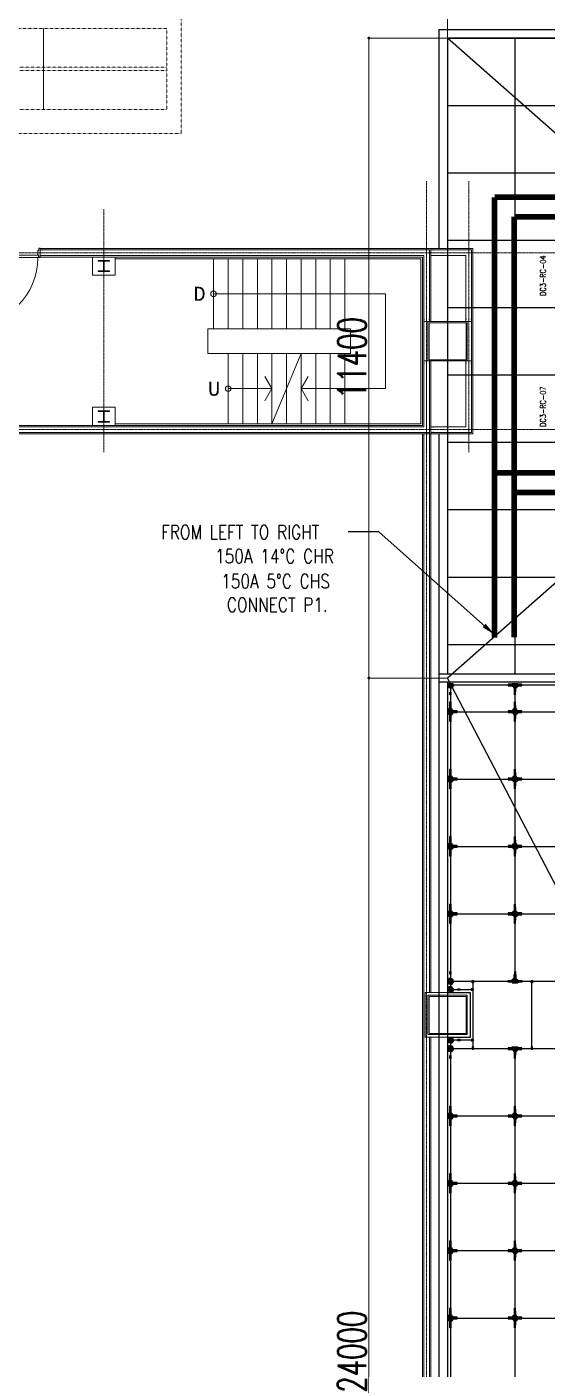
# Model space of a CAD drawing. Extents: x 225000 to 2157367, y 208400 to 840900.
# Drawn here: x 491429 to 500699, y 398891 to 422802 of the extents above; entities that cross this region are included whole.
import ezdxf
from ezdxf.enums import TextEntityAlignment as Align

# ---------------------------------------------------------------- set-up
doc = ezdxf.new("R2010")
doc.units = 0
doc.header["$LTSCALE"] = 10
for name, pattern in [('Data Center Layout_L20$0$CENTER', [2, 1.25, -0.25, 0.25, -0.25]), ('Data Center Layout_L20$0$DOTK1', [0.1, 0.05, -0.05]), ('XFDC20$0$CENTERX2', [4, 2.5, -0.5, 0.5, -0.5]), ('XFDC20$0$HIDDEN2', [0.1875, 0.125, -0.0625])]:
    doc.linetypes.add(name, pattern=pattern)
for name, color, linetype, lineweight in [('Data Center Layout_L20$0$ARC', 252, 'Continuous', 0), ('Data Center Layout_L20$0$K-SIN', 252, 'Data Center Layout_L20$0$CENTER', 9), ('Data Center Layout_L20$0$STEEL1', 252, 'Continuous', 0), ('Data Center Layout_L20$0$SUGATA3', 252, 'Continuous', 0)]:
    doc.layers.add(name, color=color, linetype=linetype, lineweight=lineweight)
for name, color, linetype in [('Data Center Layout_L20$0$MACHINE-DIM', 252, 'Continuous'), ('XFDC20$0$A-C-2800 (PH1)', 191, 'Continuous'), ('XFDC20$0$A-C-2800 (PH2)', 195, 'XFDC20$0$HIDDEN2'), ('XFDC20$0$AC-S', 150, 'Continuous'), ('XFM2P20L-DC$0$M-DUCT-TEXT', 4, 'Continuous'), ('XFM2P20L-DC$0$M-DUCT-TEXT-Line', 3, 'Continuous'), ('XFM2P20L-DC$0$M-PIPE-CHWR13', 94, 'Continuous'), ('XFM2P20L-DC$0$M-PIPE-CHWS5', 144, 'Continuous'), ('XFM2Q20-DC$0$M-EQ-TEXT', 3, 'Continuous')]:
    doc.layers.add(name, color=color, linetype=linetype)
for name, color, linetype, plot in [('XFDC20$0$A-Area (PH1)', 170, 'Continuous', False), ('XFDC20$0$A-Area (PH2)', 170, 'Continuous', False), ('XFDC20$0$A-C-Point', 9, 'Continuous', False), ('XFDC20$0$A-C-Point Other', 15, 'Continuous', False)]:
    doc.layers.add(name, color=color, linetype=linetype, plot=plot)
doc.styles.add('Data Center Layout_L20$0$ATS', font='monotxt', dxfattribs={"bigfont": 'BIGFONT'})
doc.styles.add('Data Center Layout_L20$0$型式1', font='simplex.shx', dxfattribs={"width": 0.68, "bigfont": 'chineset.shx'})
doc.styles.add('XFM2P20L-DC$0$aa-txt', font='simplex.shx', dxfattribs={"width": 0.8, "bigfont": 'CHINA.shx'})
doc.styles.add('XFM2Q20-DC$0$XFL10-HVAC-EQ-L194205$0$M-TXT', font='simplex.shx', dxfattribs={"width": 0.8, "bigfont": 'chineset.shx'})
doc.dimstyles.new('Data Center Layout_L20$0$DIM-50-00', dxfattribs={"dimscale": 0, "dimtxt": 150, "dimasz": 50, "dimexe": 0, "dimexo": 0.1, "dimgap": 50, "dimtad": 1, "dimdec": 1, "dimdsep": 46, "dimtxsty": 'Data Center Layout_L20$0$型式1', "dimblk": 'Data Center Layout_L20$0$_Dot', "dimcen": 0, "dimclrd": 256, "dimclre": 256, "dimclrt": 256, "dimadec": 0, "dimazin": 0, "dimtfac": 0.8, "dimtdec": 1, "dimtmove": 2, "dimatfit": 3, "dimldrblk": 'Data Center Layout_L20$0$_ArchTick', "dimfxl": 1, "dimtolj": 1, "dimlwd": 13, "dimlwe": 9, "dimarcsym": 0})
doc.dimstyles.new('XFM2P20L-DC$0$adim-100', dxfattribs={"dimscale": 100, "dimtxt": 0.25, "dimasz": 2.5, "dimexe": 0.1, "dimexo": 0.5, "dimgap": 0.15, "dimtad": 0, "dimdec": 4, "dimdsep": 46, "dimtxsty": 'XFM2P20L-DC$0$aa-txt', "dimcen": 2.5, "dimclrd": 256, "dimclre": 256, "dimclrt": 256, "dimadec": 0, "dimazin": 0, "dimtfac": 1, "dimtdec": 4, "dimtmove": 0, "dimatfit": 3, "dimfxl": 1, "dimtolj": 1, "dimtzin": 0, "dimarcsym": 0})

# ---------------------------------------------------------------- blocks, each defined once
blk = doc.blocks.new('Data Center Layout_L20$0$_Dot')
at = {"layer": 'Data Center Layout_L20$0$MACHINE-DIM', "color": 0, "lineweight": -2}
blk.add_line((-0.5, 0), (-1, 0), dxfattribs=at)
at = {"layer": 'Data Center Layout_L20$0$MACHINE-DIM', "color": 0, "const_width": 0.5}
blk.add_lwpolyline([(-0.25, 0, 1), (0.25, 0, 1)], format="xyb", close=True, dxfattribs=at)
blk = doc.blocks.new('*D112')
at = {"layer": 'Data Center Layout_L20$0$STEEL1', "lineweight": 9, "transparency": 16777216}
for p, q in [((498926, 222602), (498926, 224619)), ((511826, 222602), (511826, 224619))]:
    blk.add_line(p, q, dxfattribs=at)
at = {"layer": 'Data Center Layout_L20$0$STEEL1', "lineweight": 13, "transparency": 16777216}
blk.add_line((511776, 224619), (498976, 224619), dxfattribs=at)
at = {"layer": 'DEFPOINTS', "color": 0, "transparency": 16777216}
for p in [(498926, 224619), (498926, 222602), (511826, 222602)]:
    blk.add_point(p, dxfattribs=at)
at = {"layer": 'Data Center Layout_L20$0$STEEL1', "lineweight": 13, "transparency": 16777216, "xscale": 50, "yscale": 50, "zscale": 50, "rotation": 180}
blk.add_blockref('Data Center Layout_L20$0$_Dot', (498926, 224619), dxfattribs=at)
at = {"layer": 'Data Center Layout_L20$0$STEEL1', "lineweight": 13, "transparency": 16777216, "xscale": 50, "yscale": 50, "zscale": 50}
blk.add_blockref('Data Center Layout_L20$0$_Dot', (511826, 224619), dxfattribs=at)
at = {"layer": 'Data Center Layout_L20$0$STEEL1', "transparency": 16777216, "insert": (505376, 224919), "char_height": 500, "attachment_point": 5, "style": 'Data Center Layout_L20$0$型式1'}
blk.add_mtext('\\A1;12900', dxfattribs=at)
blk = doc.blocks.new('Data Center Layout_L20$0$_ArchTick')
at = {"layer": 'Data Center Layout_L20$0$MACHINE-DIM', "color": 0, "const_width": 0.15}
blk.add_lwpolyline([(-0.5, -0.5), (0.5, 0.5)], dxfattribs=at)
blk = doc.blocks.new('*D113')
at = {"layer": 'Data Center Layout_L20$0$STEEL1', "lineweight": 9, "transparency": 16777216}
for p, q in [((498925, 222602), (497522, 222602)), ((498925, 211202), (497522, 211202))]:
    blk.add_line(p, q, dxfattribs=at)
at = {"layer": 'Data Center Layout_L20$0$STEEL1', "lineweight": 13, "transparency": 16777216}
blk.add_line((497522, 222552), (497522, 211252), dxfattribs=at)
at = {"layer": 'DEFPOINTS', "color": 0, "transparency": 16777216}
for p in [(498926, 222602), (497522, 211202), (498926, 211202)]:
    blk.add_point(p, dxfattribs=at)
at = {"layer": 'Data Center Layout_L20$0$STEEL1', "lineweight": 13, "transparency": 16777216, "xscale": 50, "yscale": 50, "zscale": 50}
for p, rotation in [((497522, 222602), 90), ((497522, 211202), 270)]:
    blk.add_blockref('Data Center Layout_L20$0$_Dot', p, dxfattribs=dict(at, rotation=rotation))
at = {"layer": 'Data Center Layout_L20$0$STEEL1', "transparency": 16777216, "insert": (497222, 216902), "char_height": 500, "attachment_point": 5, "rotation": 90, "style": 'Data Center Layout_L20$0$型式1'}
blk.add_mtext('\\A1;11400', dxfattribs=at)
blk = doc.blocks.new('*D114')
at = {"layer": 'Data Center Layout_L20$0$STEEL1', "lineweight": 9, "transparency": 16777216}
for p, q in [((498925, 211202), (497522, 211202)), ((498925, 187202), (497522, 187202))]:
    blk.add_line(p, q, dxfattribs=at)
at = {"layer": 'Data Center Layout_L20$0$STEEL1', "lineweight": 13, "transparency": 16777216}
blk.add_line((497522, 211152), (497522, 187252), dxfattribs=at)
at = {"layer": 'DEFPOINTS', "color": 0, "transparency": 16777216}
for p in [(498926, 211202), (497522, 187202), (498926, 187202)]:
    blk.add_point(p, dxfattribs=at)
at = {"layer": 'Data Center Layout_L20$0$STEEL1', "lineweight": 13, "transparency": 16777216, "xscale": 50, "yscale": 50, "zscale": 50}
for p, rotation in [((497522, 211202), 90), ((497522, 187202), 270)]:
    blk.add_blockref('Data Center Layout_L20$0$_Dot', p, dxfattribs=dict(at, rotation=rotation))
at = {"layer": 'Data Center Layout_L20$0$STEEL1', "transparency": 16777216, "insert": (497222, 199202), "char_height": 500, "attachment_point": 5, "rotation": 90, "style": 'Data Center Layout_L20$0$型式1'}
blk.add_mtext('\\A1;24000', dxfattribs=at)
blk = doc.blocks.new('XFDC20$0$Ceil-J十')
for p, q in [((-53, 11), (-53, 12)), ((-45, 12), (-52, 12)), ((-44, 10), (-52, 10)), ((-44, 10), (-52, 10)), ((-50, 0), (-50, 28)), ((-28, 28), (-50, 28)), ((-27, 27), (-50, 27)), ((-48, 9), (-50, 9)), ((-46, 4), (-50, 4)), ((-50, 0), (-50, -28)), ((-48, 0), (-48, 9)), ((-48, 0), (-48, -9)), ((-46, 0), (-46, 10)), ((-46, 8), (-21, 8)), ((-21, 2), (-46, 2)), ((-46, 0), (-46, -10)), ((-44, 10), (-44, 11)), ((-44, 10), (-18, 10)), ((-40, 8), (-40, 10)), ((-40, 0), (-40, 2)), ((-40, 0), (-40, -2)), ((0, 50), (-28, 50)), ((-28, 28), (-28, 50)), ((-27, 27), (-27, 50)), ((-20, 8), (-20, 10)), ((-19, 4), (-19, 6)), ((-11, 53), (-12, 53)), ((-12, 45), (-12, 52)), ((-10, 44), (-11, 44)), ((-10, 44), (-10, 52)), ((0, 46), (-10, 46)), ((-10, 44), (-10, 18)), ((-8, 40), (-10, 40)), ((-8, 20), (-10, 20)), ((-9, 48), (-9, 50)), ((0, 48), (-9, 48)), ((-8, 46), (-8, 21)), ((-4, 19), (-6, 19)), ((-4, 46), (-4, 50)), ((-2, 21), (-2, 46)), ((0, 40), (-2, 40)), ((0, 50), (28, 50)), ((0, 48), (9, 48)), ((0, 46), (10, 46)), ((0, 40), (2, 40)), ((2, 21), (2, 46)), ((4, 46), (4, 50)), ((4, 19), (6, 19)), ((8, 46), (8, 21)), ((8, 40), (10, 40)), ((8, 20), (10, 20)), ((9, 48), (9, 50)), ((10, 44), (10, 52)), ((10, 44), (10, 18)), ((10, 44), (11, 44)), ((11, 53), (12, 53)), ((12, 45), (12, 52)), ((44, 10), (18, 10)), ((19, 4), (19, 6)), ((20, 8), (20, 10)), ((46, 8), (21, 8)), ((21, 2), (46, 2)), ((27, 27), (27, 50)), ((27, 27), (50, 27)), ((28, 28), (28, 50)), ((28, 28), (50, 28)), ((29, 28), (38, 28)), ((40, 8), (40, 10)), ((40, 0), (40, 2)), ((40, 0), (40, -2)), ((44, 10), (44, 11)), ((44, 10), (52, 10)), ((45, 12), (52, 12)), ((46, 0), (46, 10)), ((46, 4), (50, 4)), ((46, 0), (46, -10)), ((48, 0), (48, 9)), ((48, 9), (50, 9)), ((48, 0), (48, -9)), ((50, 0), (50, 28)), ((50, 0), (50, -28)), ((53, 11), (53, 12)), ((-53, -11), (-53, -12)), ((-44, -10), (-52, -10)), ((-45, -12), (-52, -12)), ((-46, -4), (-50, -4)), ((-48, -9), (-50, -9)), ((-27, -27), (-50, -27)), ((-28, -28), (-50, -28)), ((-21, -2), (-46, -2)), ((-46, -8), (-21, -8)), ((-44, -10), (-18, -10)), ((-44, -10), (-44, -11)), ((-40, -8), (-40, -10)), ((-28, -28), (-28, -50)), ((0, -50), (-28, -50)), ((-27, -27), (-27, -50)), ((-20, -8), (-20, -10)), ((-19, -4), (-19, -6)), ((-12, -45), (-12, -52)), ((-11, -53), (-12, -53)), ((-10, -44), (-11, -44)), ((-10, -44), (-10, -18)), ((-8, -20), (-10, -20)), ((-8, -40), (-10, -40)), ((-10, -44), (-10, -52)), ((0, -46), (-10, -46)), ((0, -48), (-9, -48)), ((-9, -48), (-9, -50)), ((-8, -46), (-8, -21)), ((-4, -19), (-6, -19)), ((-4, -46), (-4, -50)), ((-2, -21), (-2, -46)), ((0, -40), (-2, -40)), ((0, -40), (2, -40)), ((0, -46), (10, -46)), ((0, -48), (9, -48)), ((0, -50), (28, -50)), ((2, -21), (2, -46)), ((4, -19), (6, -19)), ((4, -46), (4, -50)), ((8, -20), (10, -20)), ((8, -46), (8, -21)), ((8, -40), (10, -40)), ((9, -48), (9, -50)), ((10, -44), (10, -18)), ((10, -44), (10, -52)), ((10, -44), (11, -44)), ((11, -53), (12, -53)), ((12, -45), (12, -52)), ((14, -2), (14, -2)), ((44, -10), (18, -10)), ((19, -4), (19, -6)), ((20, -8), (20, -10)), ((21, -2), (46, -2)), ((46, -8), (21, -8)), ((27, -27), (50, -27)), ((27, -27), (27, -50)), ((28, -28), (28, -50)), ((28, -28), (50, -28)), ((40, -8), (40, -10)), ((44, -10), (52, -10)), ((44, -10), (44, -11)), ((45, -12), (52, -12)), ((46, -4), (50, -4)), ((48, -9), (50, -9)), ((53, -11), (53, -12))]:
    blk.add_line(p, q)
blk.add_circle((0, 0), 14)
for centre, radius, start, end in [((-52, 12), 0.5, 90, 180), ((-52, 11), 0.5, 180, 270), ((-45, 11), 1, 0, 90), ((-21, 6), 2.5, 0, 90), ((-21, 4), 2.5, 270, 0), ((-18, 13), 2.5, 270, 324.7056), ((0, 0), 20, 125.2944, 144.7056), ((-12, 52), 0.5, 90, 180), ((-11, 45), 1, 180, 270), ((-13, 18), 2.5, 305.2944, 0), ((-11, 52), 0.5, 0, 90), ((-6, 21), 2.5, 180, 270), ((-4, 21), 2.5, 270, 0), ((4, 21), 2.5, 180, 270), ((6, 21), 2.5, 270, 0), ((11, 52), 0.5, 90, 180), ((13, 18), 2.5, 180, 234.7056), ((11, 45), 1, 270, 0), ((12, 52), 0.5, 0, 90), ((0, 0), 20, 35.2944, 54.7056), ((18, 13), 2.5, 215.2944, 270), ((21, 6), 2.5, 90, 180), ((21, 4), 2.5, 180, 270), ((45, 11), 1, 90, 180), ((52, 12), 0.5, 0, 90), ((52, 11), 0.5, 270, 0), ((-52, -11), 0.5, 90, 180), ((-52, -12), 0.5, 180, 270), ((-45, -11), 1, 270, 0), ((-21, -4), 2.5, 0, 90), ((-21, -6), 2.5, 270, 0), ((-18, -13), 2.5, 35.2944, 90), ((0, 0), 20, 215.2944, 234.7056), ((-13, -18), 2.5, 0, 54.7056), ((-11, -45), 1, 90, 180), ((-12, -52), 0.5, 180, 270), ((-11, -52), 0.5, 270, 0), ((-6, -21), 2.5, 90, 180), ((-4, -21), 2.5, 0, 90), ((4, -21), 2.5, 90, 180), ((6, -21), 2.5, 0, 90), ((13, -18), 2.5, 125.2944, 180), ((11, -52), 0.5, 180, 270), ((11, -45), 1, 0, 90), ((0, 0), 20, 305.2944, 324.7056), ((12, -52), 0.5, 270, 0), ((18, -13), 2.5, 90, 144.7056), ((21, -4), 2.5, 90, 180), ((21, -6), 2.5, 180, 270), ((45, -11), 1, 180, 270), ((52, -11), 0.5, 0, 90), ((52, -12), 0.5, 270, 0)]:
    blk.add_arc(centre, radius, start, end)
blk = doc.blocks.new('XFDC20$0$Turnbuckle-POINT')
at = {"extrusion": (0, 1, 0)}
for p, q in [((-2.5, -1.1), (-2.5, 1.1)), ((2.5, 1.1), (-2.5, 1.1)), ((2.5, -1.1), (2.5, 1.1)), ((2.5, -1.1), (-2.5, -1.1))]:
    blk.add_line(p, q, dxfattribs=at)
at = {"color": 1, "linetype": 'XFDC20$0$HIDDEN2', "ltscale": 0.5, "extrusion": (0, 1, 0)}
for p, q in [((-2.2, -1.1), (-2.2, 1.1)), ((2.2, -1.1), (2.2, 1.1))]:
    blk.add_line(p, q, dxfattribs=at)
blk.add_circle((0, 0), 0.476)
blk = doc.blocks.new('XFDC20$0$A-C-Support (24x24x6t)')
for p, q in [((-2.8, 1.5), (-12, 1.5)), ((-12, 1.5), (-12, -1.5)), ((1.5, 12), (-1.5, 12)), ((-1.5, 12), (-1.5, 2.8)), ((1.5, 2.8), (1.5, 12)), ((12, 1.5), (2.8, 1.5)), ((12, -1.5), (12, 1.5)), ((-12, -1.5), (-2.8, -1.5)), ((-1.5, -2.8), (-1.5, -12)), ((-1.5, -12), (1.5, -12)), ((1.5, -12), (1.5, -2.8)), ((2.8, -1.5), (12, -1.5))]:
    blk.add_line(p, q)
at = {"color": 9, "linetype": 'XFDC20$0$CENTERX2', "ltscale": 0.01}
for p, q in [((5, 0), (-5, 0)), ((0, 5), (0, -5))]:
    blk.add_line(p, q, dxfattribs=at)
for centre, radius in [((-10, 0), 0.652), ((-7, 0), 0.652), ((0, 0), 1.63), ((0, 10), 0.652), ((0, 7), 0.652), ((7, 0), 0.652), ((10, 0), 0.652), ((0, -7), 0.652), ((0, -10), 0.652)]:
    blk.add_circle(centre, radius)
for centre, start, end in [((-2.8, 2.8), 270, 360), ((2.8, 2.8), 180, 270), ((-2.8, -2.8), 0, 90), ((2.8, -2.8), 90, 180)]:
    blk.add_arc(centre, 1.25, start, end)
blk = doc.blocks.new('XFDC20$0$Ceil-JL')
for p, q in [((-53, 11), (-53, 12)), ((-45, 12), (-52, 12)), ((-44, 10), (-52, 10)), ((-50, 0), (-50, 28)), ((-28, 28), (-50, 28)), ((-27, 27), (-50, 27)), ((-48, 9), (-50, 9)), ((-46, 4), (-50, 4)), ((-50, 0), (-50, -28)), ((-48, 0), (-48, 9)), ((-48, 0), (-48, -9)), ((-46, 0), (-46, 10)), ((-46, 8), (-21, 8)), ((-21, 2), (-46, 2)), ((-46, 0), (-46, -10)), ((-44, 10), (-44, 11)), ((-44, 10), (-18, 10)), ((-40, 8), (-40, 10)), ((-40, 0), (-40, 2)), ((-40, 0), (-40, -2)), ((0, 50), (-28, 50)), ((-28, 28), (-28, 50)), ((-27, 27), (-27, 50)), ((-20, 8), (-20, 10)), ((-19, 4), (-19, 6)), ((-11, 53), (-12, 53)), ((-12, 45), (-12, 52)), ((-10, 44), (-11, 44)), ((-10, 44), (-10, 52)), ((0, 46), (-10, 46)), ((-10, 44), (-10, 18)), ((-8, 40), (-10, 40)), ((-8, 20), (-10, 20)), ((-9, 48), (-9, 50)), ((0, 48), (-9, 48)), ((-8, 46), (-8, 21)), ((-4, 19), (-6, 19)), ((-4, 46), (-4, 50)), ((-2, 21), (-2, 46)), ((0, 40), (-2, 40)), ((0, 50), (28, 50)), ((0, 48), (9, 48)), ((0, 46), (10, 46)), ((0, 40), (2, 40)), ((2, 21), (2, 46)), ((4, 46), (4, 50)), ((4, 19), (6, 19)), ((8, 46), (8, 21)), ((8, 40), (10, 40)), ((8, 20), (10, 20)), ((8, -5), (8, 10)), ((9, 48), (9, 50)), ((10, 44), (10, 52)), ((10, 44), (10, -10)), ((10, 44), (11, 44)), ((11, 53), (12, 53)), ((12, 45), (12, 52)), ((27, -27), (27, 50)), ((28, -28), (28, 50)), ((-53, -11), (-53, -12)), ((-44, -10), (-52, -10)), ((-45, -12), (-52, -12)), ((-46, -4), (-50, -4)), ((-48, -9), (-50, -9)), ((-50, -27), (27, -27)), ((-50, -28), (28, -28)), ((-21, -2), (-46, -2)), ((-46, -8), (-21, -8)), ((-44, -10), (10, -10)), ((-44, -10), (-44, -11)), ((-40, -8), (-40, -10)), ((-20, -8), (-20, -10)), ((-19, -4), (-19, -6)), ((6, -8), (-10, -8))]:
    blk.add_line(p, q)
for centre, radius, start, end in [((-52, 12), 0.5, 90, 180), ((-52, 11), 0.5, 180, 270), ((-45, 11), 1, 0, 90), ((-21, 6), 2.5, 0, 90), ((-21, 4), 2.5, 270, 0), ((-18, 13), 2.5, 270, 324.7056), ((0, 0), 20, 125.2944, 144.7056), ((0, 0), 14, 64.2285, 205.7715), ((-12, 52), 0.5, 90, 180), ((-11, 45), 1, 180, 270), ((-13, 18), 2.5, 305.2944, 0), ((-11, 52), 0.5, 0, 90), ((-6, 21), 2.5, 180, 270), ((-4, 21), 2.5, 270, 0), ((4, 21), 2.5, 180, 270), ((6, 21), 2.5, 270, 0), ((5, 10), 2.5, 0, 64.2285), ((11, 52), 0.5, 90, 180), ((11, 45), 1, 270, 0), ((12, 52), 0.5, 0, 90), ((-52, -11), 0.5, 90, 180), ((-52, -12), 0.5, 180, 270), ((-45, -11), 1, 270, 0), ((-21, -4), 2.5, 0, 90), ((-21, -6), 2.5, 270, 0), ((-10, -5), 2.5, 205.7715, 270), ((5, -5), 2.5, 295.7715, 0)]:
    blk.add_arc(centre, radius, start, end)
blk = doc.blocks.new('XFDC20$0$Ceil-JT')
for p, q in [((-53, 11), (-53, 12)), ((-45, 12), (-52, 12)), ((-44, 10), (-52, 10)), ((-50, 0), (-50, 28)), ((-28, 28), (-50, 28)), ((-27, 27), (-50, 27)), ((-48, 9), (-50, 9)), ((-46, 4), (-50, 4)), ((-50, 0), (-50, -28)), ((-48, 0), (-48, 9)), ((-48, 0), (-48, -9)), ((-46, 0), (-46, 10)), ((-46, 8), (-21, 8)), ((-21, 2), (-46, 2)), ((-46, 0), (-46, -10)), ((-44, 10), (-44, 11)), ((-44, 10), (-18, 10)), ((-40, 8), (-40, 10)), ((-40, 0), (-40, 2)), ((-40, 0), (-40, -2)), ((0, 50), (-28, 50)), ((-28, 28), (-28, 50)), ((-27, 27), (-27, 50)), ((-20, 8), (-20, 10)), ((-19, 4), (-19, 6)), ((-11, 53), (-12, 53)), ((-12, 45), (-12, 52)), ((-10, 44), (-11, 44)), ((-10, 44), (-10, 52)), ((0, 46), (-10, 46)), ((-10, 44), (-10, 18)), ((-8, 40), (-10, 40)), ((-8, 20), (-10, 20)), ((-9, 48), (-9, 50)), ((0, 48), (-9, 48)), ((-8, 46), (-8, 21)), ((-4, 19), (-6, 19)), ((-4, 46), (-4, 50)), ((-2, 21), (-2, 46)), ((0, 40), (-2, 40)), ((0, 50), (28, 50)), ((0, 48), (9, 48)), ((0, 46), (10, 46)), ((0, 40), (2, 40)), ((2, 21), (2, 46)), ((4, 46), (4, 50)), ((4, 19), (6, 19)), ((8, 46), (8, 21)), ((8, 40), (10, 40)), ((8, 20), (10, 20)), ((9, 48), (9, 50)), ((10, 44), (10, 52)), ((10, 44), (10, 18)), ((10, 44), (11, 44)), ((11, 53), (12, 53)), ((12, 45), (12, 52)), ((44, 10), (18, 10)), ((19, 4), (19, 6)), ((20, 8), (20, 10)), ((46, 8), (21, 8)), ((21, 2), (46, 2)), ((27, 27), (27, 50)), ((27, 27), (50, 27)), ((28, 28), (28, 50)), ((28, 28), (50, 28)), ((40, 8), (40, 10)), ((40, 0), (40, 2)), ((40, 0), (40, -2)), ((44, 10), (44, 11)), ((44, 10), (52, 10)), ((44, 10), (52, 10)), ((45, 12), (52, 12)), ((46, 0), (46, 10)), ((46, 4), (50, 4)), ((46, 0), (46, -10)), ((48, 0), (48, 9)), ((48, 9), (50, 9)), ((48, 0), (48, -9)), ((50, 0), (50, 28)), ((50, 0), (50, -28)), ((53, 11), (53, 12)), ((-53, -11), (-53, -12)), ((-44, -10), (-52, -10)), ((-45, -12), (-52, -12)), ((-46, -4), (-50, -4)), ((-48, -9), (-50, -9)), ((-50, -27), (50, -27)), ((-50, -28), (50, -28)), ((-21, -2), (-46, -2)), ((-46, -8), (-21, -8)), ((-44, -10), (-18, -10)), ((-44, -10), (-44, -11)), ((-40, -8), (-40, -10)), ((-20, -8), (-20, -10)), ((-19, -4), (-19, -6)), ((44, -10), (-18, -10)), ((10, -8), (-10, -8)), ((19, -4), (19, -6)), ((20, -8), (20, -10)), ((21, -2), (46, -2)), ((46, -8), (21, -8)), ((40, -8), (40, -10)), ((44, -10), (52, -10)), ((44, -10), (44, -11)), ((45, -12), (52, -12)), ((46, -4), (50, -4)), ((48, -9), (50, -9)), ((53, -11), (53, -12))]:
    blk.add_line(p, q)
for centre, radius, start, end in [((-52, 12), 0.5, 90, 180), ((-52, 11), 0.5, 180, 270), ((-45, 11), 1, 0, 90), ((-21, 6), 2.5, 0, 90), ((-21, 4), 2.5, 270, 0), ((-18, 13), 2.5, 270, 324.7056), ((0, 0), 20, 125.2944, 144.7056), ((0, 0), 14, 334.2285, 205.7715), ((-12, 52), 0.5, 90, 180), ((-11, 45), 1, 180, 270), ((-13, 18), 2.5, 305.2944, 0), ((-11, 52), 0.5, 0, 90), ((-6, 21), 2.5, 180, 270), ((-4, 21), 2.5, 270, 0), ((4, 21), 2.5, 180, 270), ((6, 21), 2.5, 270, 0), ((11, 52), 0.5, 90, 180), ((13, 18), 2.5, 180, 234.7056), ((11, 45), 1, 270, 0), ((12, 52), 0.5, 0, 90), ((0, 0), 20, 35.2944, 54.7056), ((18, 13), 2.5, 215.2944, 270), ((21, 6), 2.5, 90, 180), ((21, 4), 2.5, 180, 270), ((45, 11), 1, 90, 180), ((52, 12), 0.5, 0, 90), ((52, 11), 0.5, 270, 0), ((-52, -11), 0.5, 90, 180), ((-52, -12), 0.5, 180, 270), ((-45, -11), 1, 270, 0), ((-21, -4), 2.5, 0, 90), ((-21, -6), 2.5, 270, 0), ((-10, -5), 2.5, 205.7715, 270), ((10, -5), 2.5, 270, 334.2285), ((21, -4), 2.5, 90, 180), ((21, -6), 2.5, 180, 270), ((45, -11), 1, 180, 270), ((52, -11), 0.5, 0, 90), ((52, -12), 0.5, 270, 0)]:
    blk.add_arc(centre, radius, start, end)
blk = doc.blocks.new('XFDC20$0$A-C-Support-T (24x24x6t)')
for p, q in [((-2.8, 1.5), (-12, 1.5)), ((-12, 1.5), (-12, -1.5)), ((1.5, 12), (-1.5, 12)), ((-1.5, 12), (-1.5, 2.8)), ((1.5, -12), (1.5, 12)), ((-12, -1.5), (-2.8, -1.5)), ((-1.5, -2.8), (-1.5, -12)), ((-1.5, -12), (1.5, -12))]:
    blk.add_line(p, q)
at = {"color": 9, "linetype": 'XFDC20$0$CENTERX2', "ltscale": 0.01}
for p, q in [((-5, 0), (0, 0)), ((0, 5), (0, -5))]:
    blk.add_line(p, q, dxfattribs=at)
for centre in [(-10, 0), (-7, 0), (0, 10), (0, 7), (0, -7), (0, -10)]:
    blk.add_circle(centre, 0.652)
for centre, start, end in [((-2.8, 2.8), 270, 0), ((-2.8, -2.8), 0, 90)]:
    blk.add_arc(centre, 1.25, start, end)
blk = doc.blocks.new('XFDC20$0$Ceil-Jc')
blk.add_lwpolyline([(-1.25, -2.9), (1.25, -2.9), (1.25, 1.2), (-1.25, 1.2)], close=True)
blk = doc.blocks.new('XFDC20')
at = {"layer": 'XFDC20$0$A-Area (PH1)'}
blk.add_lwpolyline([(511426, 187202), (511426, 195002), (511826, 195002), (511826, 211127), (498926, 211127), (498926, 205602), (499326, 205602), (499326, 204802), (498926, 204802), (498926, 196274), (500498, 196274), (500498, 193502), (499376, 193502), (499376, 192752)], dxfattribs=at)
at = {"layer": 'XFDC20$0$A-Area (PH2)'}
blk.add_lwpolyline([(511826, 222602), (498926, 222602), (498926, 211277), (511826, 211277)], close=True, dxfattribs=at)
at = {"layer": 'XFDC20$0$A-C-2800 (PH1)', "ltscale": 0.3}
for p, q in [((498926, 222602), (511826, 222602)), ((511776, 211077), (498976, 211077)), ((498976, 211077), (498976, 205652)), ((500126, 205802), (500126, 211077)), ((498976, 210602), (511776, 210602)), ((498976, 209402), (511776, 209402)), ((498976, 208202), (511776, 208202)), ((498976, 207002), (511776, 207002)), ((498976, 205802), (511776, 205802)), ((498976, 205652), (499376, 205652)), ((499376, 205802), (499376, 204602)), ((500426, 204602), (500426, 205802)), ((499376, 204752), (498976, 204752)), ((498976, 204752), (498976, 196324)), ((498976, 204602), (511776, 204602)), ((500126, 196324), (500126, 204602)), ((498976, 203402), (511776, 203402)), ((498976, 202202), (511776, 202202)), ((498976, 201002), (511776, 201002)), ((498976, 199802), (511776, 199802))]:
    blk.add_line(p, q, dxfattribs=at)
at = {"layer": 'XFDC20$0$A-C-2800 (PH2)', "ltscale": 0.3}
for p, q in [((500126, 211277), (500126, 222602)), ((498926, 221402), (511826, 221402)), ((498926, 220202), (511826, 220202)), ((498926, 219002), (511826, 219002)), ((498926, 217802), (511826, 217802)), ((498926, 216602), (511826, 216602)), ((498926, 215402), (511826, 215402)), ((498926, 214202), (511826, 214202)), ((498926, 213002), (511826, 213002)), ((498926, 211802), (511826, 211802))]:
    blk.add_line(p, q, dxfattribs=at)
at = {"layer": 'XFDC20$0$A-C-Point', "yscale": 10, "zscale": 10}
for p, xscale, rotation in [((498976, 210927), -10, 90), ((500126, 210927), -10, 90), ((498976, 210752, 0), -10, 90), ((500126, 210752), -10, 90), ((498976, 210452), -10, 90), ((500126, 210452), -10, 90), ((498976, 209552, 0), -10, 90), ((500126, 209552), -10, 90), ((498976, 209252), -10, 90), ((500126, 209252), -10, 90), ((498976, 208352, 0), -10, 90), ((500126, 208352), -10, 90), ((498976, 208052), -10, 90), ((500126, 208052), -10, 90), ((498976, 207152, 0), -10, 90), ((500126, 207152), -10, 90), ((498976, 206852), -10, 90), ((500126, 206852), -10, 90), ((498976, 205952, 0), -10, 90), ((500126, 205952), 10, 90.00000000000001), ((499126, 205652), -10, 180), ((499126, 204752), -10, 180), ((498976, 204452), -10, 90), ((500126, 204452), -10, 90), ((498976, 203552, 0), -10, 90), ((500126, 203552), -10, 90), ((498976, 203252), -10, 90), ((500126, 203252), -10, 90), ((498976, 202352, 0), -10, 90), ((500126, 202352), -10, 90), ((498976, 202052), -10, 90), ((500126, 202052), -10, 90), ((498976, 201152, 0), -10, 90), ((500126, 201152), -10, 90), ((498976, 200852), -10, 90), ((500126, 200852), -10, 90), ((498976, 199952, 0), -10, 90), ((500126, 199952), -10, 90), ((498976, 199652), -10, 90), ((500126, 199652), -10, 90)]:
    blk.add_blockref('XFDC20$0$Turnbuckle-POINT', p, dxfattribs=dict(at, xscale=xscale, rotation=rotation))
at = {"layer": 'XFDC20$0$A-C-Point Other', "xscale": -1}
for name, p, rotation in [('XFDC20$0$Ceil-JL', (498976, 211077), 270), ('XFDC20$0$Ceil-JT', (500126, 211077), 180), ('XFDC20$0$Ceil-JT', (498976, 210602), 270), ('XFDC20$0$Ceil-JT', (498976, 209402), 270), ('XFDC20$0$Ceil-JT', (498976, 208202), 270), ('XFDC20$0$Ceil-JT', (498976, 207002), 270), ('XFDC20$0$Ceil-JT', (498976, 205802), 270), ('XFDC20$0$Ceil-JL', (498976, 204752), 270), ('XFDC20$0$Ceil-JT', (498976, 204602), 270), ('XFDC20$0$Ceil-JT', (500126, 204602), 180), ('XFDC20$0$Ceil-JT', (498976, 203402), 270), ('XFDC20$0$Ceil-JT', (498976, 202202), 270), ('XFDC20$0$Ceil-JT', (498976, 201002), 270), ('XFDC20$0$Ceil-JT', (498976, 199802), 270)]:
    blk.add_blockref(name, p, dxfattribs=dict(at, rotation=rotation))
at = {"layer": 'XFDC20$0$A-C-Point Other'}
for name, p in [('XFDC20$0$Ceil-J十', (500126, 210602)), ('XFDC20$0$Ceil-J十', (500126, 209402)), ('XFDC20$0$Ceil-J十', (500126, 208202)), ('XFDC20$0$Ceil-J十', (500126, 207002)), ('XFDC20$0$Ceil-JT', (500126, 205802)), ('XFDC20$0$Ceil-J十', (500126, 203402)), ('XFDC20$0$Ceil-J十', (500126, 202202)), ('XFDC20$0$Ceil-J十', (500126, 201002)), ('XFDC20$0$Ceil-J十', (500126, 199802))]:
    blk.add_blockref(name, p, dxfattribs=at)
at = {"layer": 'XFDC20$0$A-C-Point Other', "rotation": 270}
blk.add_blockref('XFDC20$0$Ceil-JL', (498976, 205652), dxfattribs=at)
at = {"layer": 'XFDC20$0$A-C-Point Other', "xscale": 10, "yscale": 10, "zscale": 10}
for p, rotation in [((499376, 205652), 270), ((499376, 204752), 270), ((499376, 204602, 0), 180), ((500426, 204602, 0), 180)]:
    blk.add_blockref('XFDC20$0$Ceil-Jc', p, dxfattribs=dict(at, rotation=rotation))
at = {"layer": 'XFDC20$0$A-C-Point Other', "xscale": -10, "yscale": 10, "zscale": 10}
for p in [(499376, 205802, 0), (500426, 205802, 0)]:
    blk.add_blockref('XFDC20$0$Ceil-Jc', p, dxfattribs=at)
at = {"layer": 'XFDC20$0$AC-S', "yscale": 10, "zscale": 10}
for p, xscale, rotation in [((500126, 211077), 10, 89.99999999999999), ((498976, 210602), 10, 180), ((498976, 209402), 10, 180), ((498976, 208202), 10, 180), ((498976, 207002), 10, 180), ((500126, 205802), -10, 90), ((500126, 204602), 10, 89.99999999999999), ((498976, 203402), 10, 180), ((498976, 202202), 10, 180), ((498976, 201002), 10, 180), ((498976, 199802), 10, 180)]:
    blk.add_blockref('XFDC20$0$A-C-Support-T (24x24x6t)', p, dxfattribs=dict(at, xscale=xscale, rotation=rotation))
at = {"layer": 'XFDC20$0$AC-S', "xscale": 10, "yscale": 10, "zscale": 10}
for p in [(500126, 210602), (500126, 209402), (500126, 208202), (500126, 207002), (500126, 203402), (500126, 202202), (500126, 201002), (500126, 199802)]:
    blk.add_blockref('XFDC20$0$A-C-Support (24x24x6t)', p, dxfattribs=at)
blk = doc.blocks.new('XFM2Q20-DC')
at = {"layer": 'XFM2Q20-DC$0$M-EQ-TEXT', "style": 'XFM2Q20-DC$0$XFL10-HVAC-EQ-L194205$0$M-TXT', "width": 0.7}
for s, p in [('DC3-RC-04', (500624, 218369, 0)), ('DC3-RC-07', (500624, 216035))]:
    blk.add_text(s, height=100, rotation=90, dxfattribs=at).set_placement(p, align=Align.MIDDLE_CENTER)
blk = doc.blocks.new('Data Center Layout_L20')
for p, q in [((511825.59, 211202.31), (498925.59, 222602.31)), ((511825.59, 222602.31), (498925.59, 211202.31)), ((511425.59, 187202.31), (498925.59, 211202.31))]:
    blk.add_line(p, q)
for points in [[(498775.59, 218852.31), (498775.59, 222752.31), (511975.59, 222752.31), (511975.59, 222502.31), (511825.59, 222502.31), (511825.59, 222602.31), (498925.59, 222602.31), (498925.59, 218852.31)], [(498925.59, 215552.31), (498925.59, 211277.31), (511825.59, 211277.31), (511825.59, 211377.31), (511975.59, 211377.31), (511975.59, 211127.31), (498775.59, 211127.31), (498775.59, 215552.31)], [(498775.59, 196274.31), (498775.59, 211277.31), (511975.59, 211277.31), (511975.59, 211027.31), (511825.59, 211027.31), (511825.59, 211127.31), (498925.59, 211127.31), (498925.59, 196274.31)]]:
    blk.add_lwpolyline(points)
at = {"layer": 'Data Center Layout_L20$0$ARC', "linetype": 'Data Center Layout_L20$0$DOTK1'}
for p, q in [((489525.59, 222082.31), (491725.59, 222082.31)), ((489525.59, 222022.31), (491725.59, 222022.31)), ((491725.59, 222082.31), (493925.59, 222082.31)), ((491725.59, 222022.31), (493925.59, 222022.31))]:
    blk.add_line(p, q, dxfattribs=at)
at = {"layer": 'Data Center Layout_L20$0$ARC'}
for p, q in [((498625.59, 218852.31), (491665.59, 218852.31)), ((498600.59, 218827.31), (491665.59, 218827.31)), ((498600.59, 218827.31), (498600.59, 217552.31)), ((498625.59, 218852.31), (499375.59, 218852.31)), ((498625.59, 218852.31), (498625.59, 217552.31)), ((498625.59, 218827.31), (499350.59, 218827.31)), ((499350.59, 218827.31), (499350.59, 215577.31)), ((499375.59, 218852.31), (499375.59, 215552.31)), ((498500.59, 218727.31), (491665.59, 218727.31)), ((498475.59, 218702.31), (491665.59, 218702.31)), ((492600.59, 218377.31), (492600.59, 218702.31)), ((493000.59, 218377.31), (493000.59, 218702.31)), ((498475.59, 218702.31), (498475.59, 215702.31)), ((498500.59, 218727.31), (498500.59, 215677.31)), ((498625.59, 218727.31), (499250.59, 218727.31)), ((499250.59, 218727.31), (499250.59, 217552.31)), ((492600.59, 218377.31), (493000.59, 218377.31)), ((498600.59, 216852.31), (498600.59, 215577.31)), ((498600.59, 216802.31), (498600.59, 205602.31)), ((498625.59, 216852.31), (498625.59, 215552.31)), ((498625.59, 205602.31), (498625.59, 216802.31)), ((499250.59, 216852.31), (499250.59, 215677.31)), ((492600.59, 216027.31), (492600.59, 215702.31)), ((492600.59, 216027.31), (493000.59, 216027.31)), ((493000.59, 216027.31), (493000.59, 215702.31)), ((498475.59, 215702.31), (489425.59, 215702.31)), ((498500.59, 215677.31), (489425.59, 215677.31)), ((498600.59, 215577.31), (489425.59, 215577.31)), ((498625.59, 215552.31), (489425.59, 215552.31)), ((498475.59, 187852.31), (498475.59, 215552.31)), ((498500.59, 215552.31), (498500.59, 187852.31)), ((498625.59, 215677.31), (499250.59, 215677.31)), ((498625.59, 215577.31), (499350.59, 215577.31)), ((498625.59, 215552.31), (499375.59, 215552.31)), ((498600.59, 204802.31), (498600.59, 193602.31)), ((498625.59, 193652.31), (498625.59, 204802.31))]:
    blk.add_line(p, q, dxfattribs=at)
at = {"layer": 'Data Center Layout_L20$0$ARC', "linetype": 'Data Center Layout_L20$0$DOTK1'}
for points in [[(489625.59, 223202.31), (494175.48, 223202.31), (494175.48, 220902.31), (489625.59, 220902.31), (489625.59, 223202.31)], [(489525.59, 221332.31), (491725.59, 221332.31), (491725.59, 222772.31), (489525.59, 222772.31)], [(491725.59, 221332.31), (493925.59, 221332.31), (493925.59, 222772.31), (491725.59, 222772.31)]]:
    blk.add_lwpolyline(points, close=True, dxfattribs=at)
at = {"layer": 'Data Center Layout_L20$0$ARC'}
for points in [[(491665.59, 218837.31), (491665.59, 218862.31), (491640.59, 218862.31), (491640.59, 218817.31), (491625.59, 218817.31), (491625.59, 218737.31), (491640.59, 218737.31), (491640.59, 218692.31), (491665.59, 218692.31), (491665.59, 218717.31)], [(491705.59, 218817.31), (491705.59, 218827.31), (491665.59, 218827.31), (491665.59, 218727.31), (491705.59, 218727.31), (491705.59, 218737.31)], [(498665.59, 218737.31), (498665.59, 218727.31), (498625.59, 218727.31), (498625.59, 218827.31), (498665.59, 218827.31), (498665.59, 218817.31)], [(498590.59, 217592.31), (498600.59, 217592.31), (498600.59, 217552.31), (498500.59, 217552.31), (498500.59, 217592.31), (498510.59, 217592.31)], [(499340.59, 217592.31), (499350.59, 217592.31), (499350.59, 217552.31), (499250.59, 217552.31), (499250.59, 217592.31), (499260.59, 217592.31)], [(498590.59, 216812.31), (498600.59, 216812.31), (498600.59, 216852.31), (498500.59, 216852.31), (498500.59, 216812.31), (498510.59, 216812.31)], [(499340.59, 216812.31), (499350.59, 216812.31), (499350.59, 216852.31), (499250.59, 216852.31), (499250.59, 216812.31), (499260.59, 216812.31)], [(498665.59, 215587.31), (498665.59, 215577.31), (498625.59, 215577.31), (498625.59, 215677.31), (498665.59, 215677.31), (498665.59, 215667.31)]]:
    blk.add_lwpolyline(points, dxfattribs=at)
for points in [[(490415.59, 218692.31), (491635.59, 218692.31), (491635.59, 218732.31), (490415.59, 218732.31)], [(492700.59, 218642.31), (492900.59, 218642.31), (492900.59, 218630.31), (492804.59, 218630.31), (492804.59, 218454.31), (492900.59, 218454.31), (492900.59, 218442.31), (492700.59, 218442.31), (492700.59, 218454.31), (492796.59, 218454.31), (492796.59, 218630.31), (492700.59, 218630.31)], [(498575.59, 216852.31), (498575.59, 217552.31), (499275.59, 217552.31), (499275.59, 216852.31)], [(498595.59, 216872.31), (498595.59, 217532.31), (499255.59, 217532.31), (499255.59, 216872.31)], [(492700.59, 215762.31), (492900.59, 215762.31), (492900.59, 215774.31), (492804.59, 215774.31), (492804.59, 215950.31), (492900.59, 215950.31), (492900.59, 215962.31), (492700.59, 215962.31), (492700.59, 215950.31), (492796.59, 215950.31), (492796.59, 215774.31), (492700.59, 215774.31)], [(498525.59, 205602.31), (499325.59, 205602.31), (499325.59, 204802.31), (498525.59, 204802.31)], [(498575.59, 204852.31), (498575.59, 205552.31), (499275.59, 205552.31), (499275.59, 204852.31)], [(498595.59, 204872.31), (498595.59, 205532.31), (499255.59, 205532.31), (499255.59, 204872.31)]]:
    blk.add_lwpolyline(points, close=True, dxfattribs=at)
blk.add_arc((490425.59, 218692.31), 1200, 270, 0, dxfattribs=at)
at = {"layer": 'Data Center Layout_L20$0$K-SIN'}
for p, q in [((498550.59, 220052.31), (498550.59, 215227.31)), ((499300.59, 220052.31), (499300.59, 215227.31)), ((492800.59, 219552.31), (492800.59, 215227.31)), ((489350.59, 218777.31), (501125.59, 218777.31)), ((498550.59, 179702.31), (498550.59, 216852.31)), ((489350.59, 215627.31), (501125.59, 215627.31))]:
    blk.add_line(p, q, dxfattribs=at)
at = {"layer": 'Data Center Layout_L20$0$SUGATA3'}
for p, q in [((498445.59, 218672.31), (493000.59, 218672.31)), ((494755.59, 218672.31), (494755.59, 217422.31)), ((495015.59, 218672.31), (495015.59, 217422.31)), ((495275.59, 218672.31), (495275.59, 217422.31)), ((495535.59, 218672.31), (495535.59, 217422.31)), ((495795.59, 218672.31), (495795.59, 217422.31)), ((496055.59, 218672.31), (496055.59, 217422.31)), ((496315.59, 218672.31), (496315.59, 217422.31)), ((496575.59, 218672.31), (496575.59, 217422.31)), ((496835.59, 218672.31), (496835.59, 217422.31)), ((497095.59, 218672.31), (497095.59, 217422.31)), ((498445.59, 218672.31), (498445.59, 215732.31)), ((494755.59, 218047.31), (497820.59, 218047.31)), ((497820.59, 218047.31), (497820.59, 216357.31)), ((494655.59, 217422.31), (494655.59, 216982.31)), ((497195.59, 217422.31), (494655.59, 217422.31)), ((497195.59, 217422.31), (497195.59, 216982.31)), ((497195.59, 216982.31), (494655.59, 216982.31)), ((495015.59, 216982.31), (495015.59, 215732.31)), ((495275.59, 216982.31), (495275.59, 215732.31)), ((495535.59, 216982.31), (495535.59, 215732.31)), ((495795.59, 215732.31), (496315.59, 216982.31)), ((495795.59, 216982.31), (495795.59, 215732.31)), ((496055.59, 216982.31), (496055.59, 215732.31)), ((496315.59, 216982.31), (496315.59, 215732.31)), ((496575.59, 216982.31), (496575.59, 215732.31)), ((496835.59, 216982.31), (496835.59, 215732.31)), ((497095.59, 216982.31), (497095.59, 215732.31)), ((495795.59, 216357.31), (495015.59, 216357.31)), ((496315.59, 216357.31), (497820.59, 216357.31)), ((498445.59, 215732.31), (493000.59, 215732.31))]:
    blk.add_line(p, q, dxfattribs=at)
for points in [[(495670.59, 216573.81), (495795.59, 216357.31), (495670.59, 216140.8)], [(496440.59, 216573.81), (496315.59, 216357.31), (496440.59, 216140.8)]]:
    blk.add_lwpolyline(points, dxfattribs=at)
for centre in [(494755.59, 218047.31), (495015.59, 216357.31)]:
    blk.add_circle(centre, 50, dxfattribs=at)
at = {"layer": 'Data Center Layout_L20$0$ARC', "style": 'Data Center Layout_L20$0$ATS'}
for s, p in [('D', (494505.59, 218047.31)), ('U', (494765.59, 216357.31))]:
    blk.add_text(s, height=250, dxfattribs=at).set_placement(p, align=Align.MIDDLE_CENTER)
at = {"layer": 'Data Center Layout_L20$0$STEEL1'}
dim = blk.add_linear_dim(base=(498925.59, 224618.6), p1=(511825.59, 222602.31), p2=(498925.59, 222602.31), dimstyle='Data Center Layout_L20$0$DIM-50-00', override={"dimscale": 1, "dimtxt": 500}, dxfattribs=at)
dim.commit()
dim.dimension.update_dxf_attribs({"geometry": '*D112', "text_midpoint": (505375.59, 224918.6)})
for base, p1, p2, picture, middle in [((497522.29, 211202.31), (498925.59, 222602.31), (498925.59, 211202.31), '*D113', (497222.29, 216902.31)), ((497522.29, 187202.31), (498925.59, 211202.31), (498925.59, 187202.31), '*D114', (497222.29, 199202.31))]:
    dim = blk.add_linear_dim(base=base, p1=p1, p2=p2, angle=90, dimstyle='Data Center Layout_L20$0$DIM-50-00', override={"dimscale": 1, "dimtxt": 500}, dxfattribs=at)
    dim.commit()
    dim.dimension.update_dxf_attribs({"geometry": picture, "text_midpoint": middle})
blk = doc.blocks.new('XFM2P20L-DC')
at = {"layer": 'XFM2P20L-DC$0$M-PIPE-CHWR13', "const_width": 100}
for points in [[(499763, 211923), (499763, 219768)], [(499810, 214856), (507779, 214856)]]:
    blk.add_lwpolyline(points, dxfattribs=at)
at = {"layer": 'XFM2P20L-DC$0$M-PIPE-CHWR13', "const_width": 100, "elevation": 0}
blk.add_lwpolyline([(499763, 219768), (509779, 219768)], dxfattribs=at)
at = {"layer": 'XFM2P20L-DC$0$M-PIPE-CHWS5', "const_width": 100}
for points in [[(500113, 211928), (500113, 219418)], [(500160, 214506), (507791, 214506)]]:
    blk.add_lwpolyline(points, dxfattribs=at)
at = {"layer": 'XFM2P20L-DC$0$M-PIPE-CHWS5', "const_width": 100, "elevation": 0}
blk.add_lwpolyline([(500113, 219418), (509792, 219418)], dxfattribs=at)
at = {"layer": 'XFM2P20L-DC$0$M-DUCT-TEXT', "style": 'XFM2P20L-DC$0$aa-txt', "width": 0.8}
for s, p in [('FROM LEFT TO RIGHT', (493821, 213799)), ('150A 14%%DC CHR', (494782, 213374)), ('150A 5%%DC CHS', (494891, 212928)), ('CONNECT P1.', (494992, 212506))]:
    blk.add_text(s, height=250, dxfattribs=at).set_placement(p, align=Align.MIDDLE_LEFT)
at = {"layer": 'XFM2P20L-DC$0$M-DUCT-TEXT-Line'}
blk.add_leader([(499763, 211972), (497701, 213807), (497154, 213807)], dimstyle='XFM2P20L-DC$0$adim-100', dxfattribs=at)

msp = doc.modelspace()

# ---------------------------------------------------------------- block references
for name in ['XFM2P20L-DC', 'Data Center Layout_L20', 'XFDC20', 'XFM2Q20-DC']:
    msp.add_blockref(name, (0, 200000))

doc.saveas('drawing.dxf')
